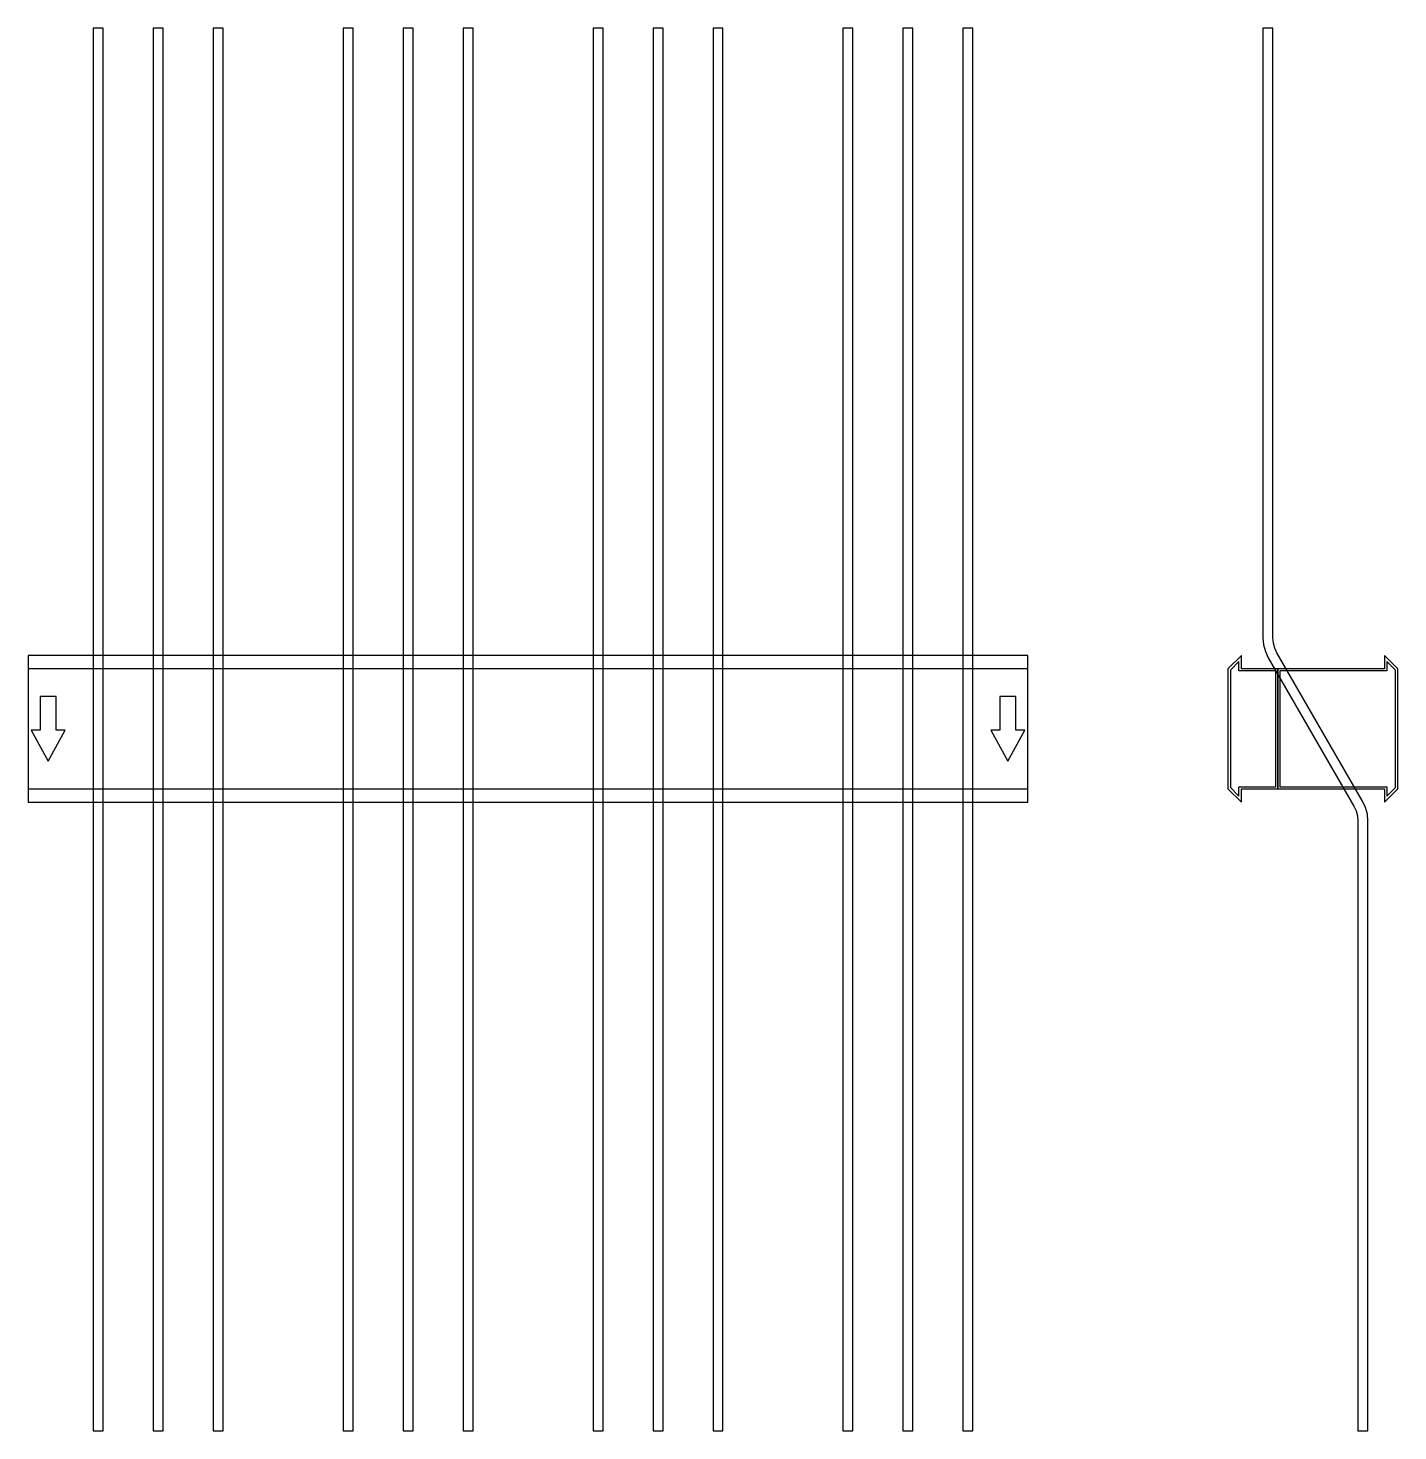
# Model space of a CAD drawing. Extents: x 0 to 1370, y -702 to 701.
import ezdxf

# ---------------------------------------------------------------- set-up
doc = ezdxf.new("R2010")
doc.units = 0
doc.layers.add('Halfen', color=7, linetype='CONTINUOUS')

msp = doc.modelspace()

# ---------------------------------------------------------------- linework, layer by layer
at = {"layer": 'Halfen', "color": 7}
for points in [[(75, -702.262), (75, 700.922), (65, 700.922), (65, -702.262)], [(135, -702.262), (135, 700.922), (125, 700.922), (125, -702.262)], [(195, -702.262), (195, 700.922), (185, 700.922), (185, -702.262)], [(325, -702.262), (325, 700.922), (315, 700.922), (315, -702.262)], [(385, -702.262), (385, 700.922), (375, 700.922), (375, -702.262)], [(445, -702.262), (445, 700.922), (435, 700.922), (435, -702.262)], [(575, -702.262), (575, 700.922), (565, 700.922), (565, -702.262)], [(635, -702.262), (635, 700.922), (625, 700.922), (625, -702.262)], [(695, -702.262), (695, 700.922), (685, 700.922), (685, -702.262)], [(825, -702.262), (825, 700.922), (815, 700.922), (815, -702.262)], [(885, -702.262), (885, 700.922), (875, 700.922), (875, -702.262)], [(945, -702.262), (945, 700.922), (935, 700.922), (935, -702.262)], [(1340, -702.262), (1340, -92.321), (1339.392, -85.375), (1337.588, -78.64), (1334.641, -72.321), (1249.019, 75.981), (1246.809, 80.72), (1245.456, 85.771), (1245, 90.981), (1245, 161.922), (1245, 700.922), (1235, 700.922), (1235, 161.922), (1235, 90.981), (1235.608, 84.035), (1237.412, 77.3), (1240.359, 70.981), (1325.981, -77.321), (1328.191, -82.06), (1329.544, -87.111), (1330, -92.321), (1330, -702.262)], [(0, -73.5), (1000, -73.5), (1000, 73.5), (0, 73.5)], [(1250, -60), (1250, 60), (1213.5, 60), (1213.5, 73.5), (1200, 60), (1200, -60), (1213.5, -73.5), (1213.5, -60)], [(1370, -60), (1370, 60), (1356.5, 73.5), (1356.5, 60), (1250, 60), (1250, -60), (1356.5, -60), (1356.5, -73.5)], [(0, -60), (1000, -60), (1000, 60), (0, 60)], [(1248, -58), (1248, 58), (1211, 58), (1211, 67.25), (1202.5, 58.75), (1202.5, -58.75), (1211, -67.25), (1211, -58)], [(1367.5, -58.75), (1367.5, 58.75), (1359, 67.25), (1359, 58), (1252, 58), (1252, -58), (1359, -58), (1359, -67.25)], [(20, -32.5), (37, -1.5), (28, -1.5), (28, 32.5), (12, 32.5), (12, -1.5), (3, -1.5)], [(980, -32.5), (997, -1.5), (988, -1.5), (988, 32.5), (972, 32.5), (972, -1.5), (963, -1.5)]]:
    msp.add_lwpolyline(points, close=True, dxfattribs=at)

doc.saveas('drawing.dxf')
